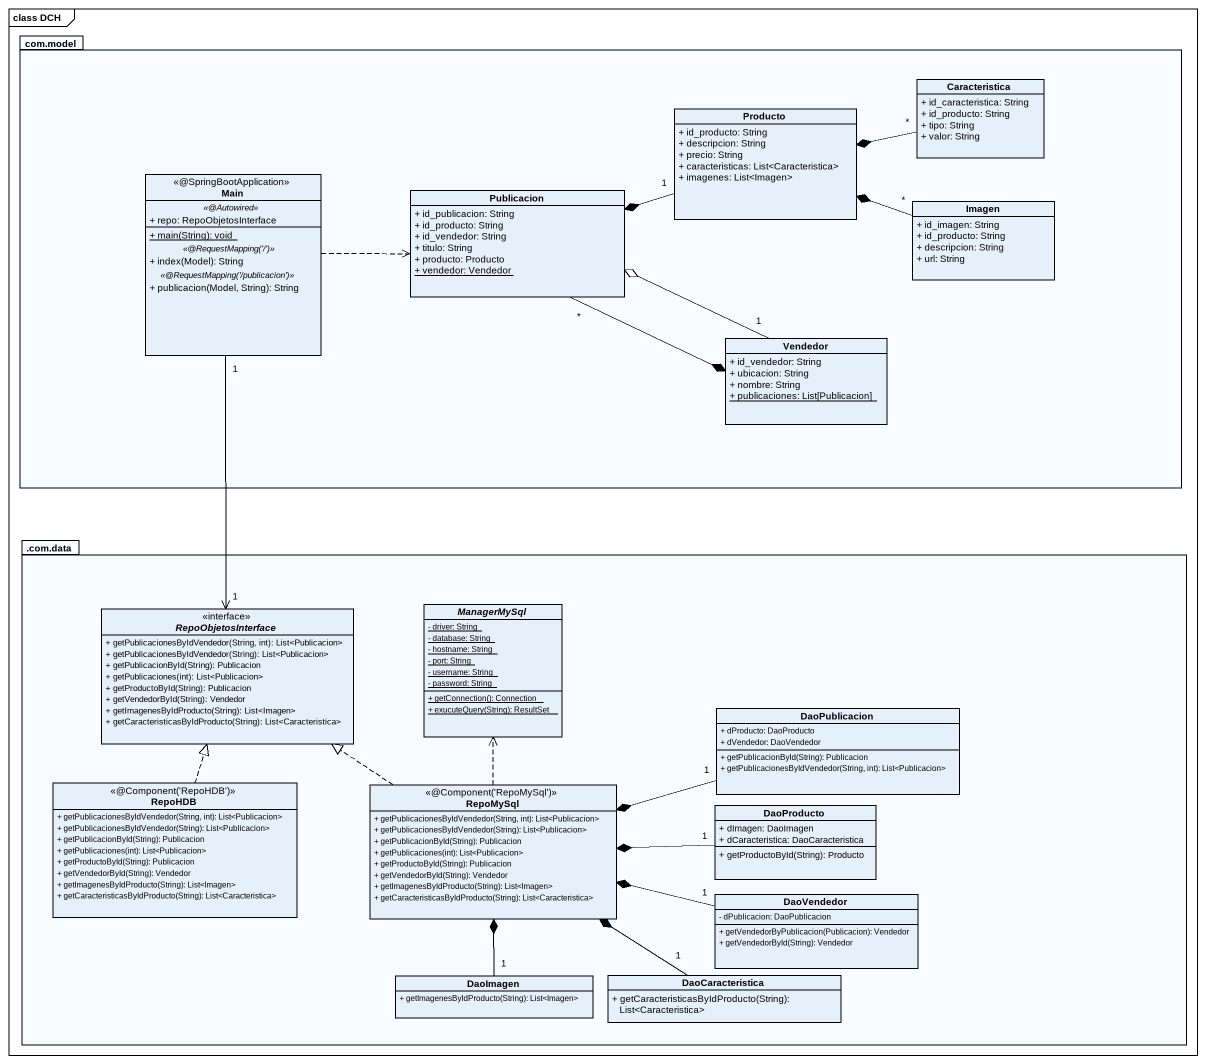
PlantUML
@startuml
mainframe class DCH
hide circle
hide empty members
skinparam classAttributeIconSize 0
package "com.model" as com_model {
  class Caracteristica {
    + id_caracteristica: String
    + id_producto: String
    + tipo: String
    + valor: String
  }
  class Producto {
    + id_producto: String
    + descripcion: String
    + precio: String
    + caracteristicas: List<Caracteristica>
    + imagenes: List<Imagen>
  }
  class Main <<@SpringBootApplication>> {
    .. <<@Autowired>> ..
    + repo: RepoObjetosInterface
    --
    {static} + main(String): void
    .. <<@RequestMapping('/')>> ..
    + index(Model): String
    .. <<@RequestMapping('/publicacion')>> ..
    + publicacion(Model, String): String
  }
  class Publicacion {
    + id_publicacion: String
    + id_producto: String
    + id_vendedor: String
    + titulo: String
    + producto: Producto
    {static} + vendedor: Vendedor
  }
  class Imagen {
    + id_imagen: String
    + id_producto: String
    + descripcion: String
    + url: String
  }
  class Vendedor {
    + id_vendedor: String
    + ubicacion: String
    + nombre: String
    {static} + publicaciones: List[Publicacion]
  }
}
package ".com.data" as com_data {
  interface RepoObjetosInterface {
    + getPublicacionesByIdVendedor(String, int): List<Publicacion>
    + getPublicacionesByIdVendedor(String): List<Publicacion>
    + getPublicacionById(String): Publicacion
    + getPublicaciones(int): List<Publicacion>
    + getProductoById(String): Publicacion
    + getVendedorById(String): Vendedor
    + getImagenesByIdProducto(String): List<Imagen>
    + getCaracteristicasByIdProducto(String): List<Caracteristica>
  }
  abstract class ManagerMySql {
    {static} - driver: String
    {static} - database: String
    {static} - hostname: String
    {static} - port: String
    {static} - username: String
    {static} - password: String
    {static} + getConnection(): Connection
    {static} + exucuteQuery(String): ResultSet
  }
  class DaoPublicacion {
    + dProducto: DaoProducto
    + dVendedor: DaoVendedor
    + getPublicacionById(String): Publicacion
    + getPublicacionesByIdVendedor(String, int): List<Publicacion>
  }
  class RepoHDB <<@Component('RepoHDB')>> {
    + getPublicacionesByIdVendedor(String, int): List<Publicacion>
    + getPublicacionesByIdVendedor(String): List<Publicacion>
    + getPublicacionById(String): Publicacion
    + getPublicaciones(int): List<Publicacion>
    + getProductoById(String): Publicacion
    + getVendedorById(String): Vendedor
    + getImagenesByIdProducto(String): List<Imagen>
    + getCaracteristicasByIdProducto(String): List<Caracteristica>
  }
  class RepoMySql <<@Component('RepoMySql')>> {
    + getPublicacionesByIdVendedor(String, int): List<Publicacion>
    + getPublicacionesByIdVendedor(String): List<Publicacion>
    + getPublicacionById(String): Publicacion
    + getPublicaciones(int): List<Publicacion>
    + getProductoById(String): Publicacion
    + getVendedorById(String): Vendedor
    + getImagenesByIdProducto(String): List<Imagen>
    + getCaracteristicasByIdProducto(String): List<Caracteristica>
  }
  class DaoProducto {
    + dImagen: DaoImagen
    + dCaracteristica: DaoCaracteristica
    + getProductoById(String): Producto
  }
  class DaoVendedor {
    - dPublicacion: DaoPublicacion
    + getVendedorByPublicacion(Publicacion): Vendedor
    + getVendedorById(String): Vendedor
  }
  class DaoImagen {
    + getImagenesByIdProducto(String): List<Imagen>
  }
  class DaoCaracteristica {
    + getCaracteristicasByIdProducto(String): List<Caracteristica>
  }
}
Caracteristica "*" -left-* Producto
Producto "1" -left-* Publicacion
Main .right.> Publicacion
Main "1" --> "1" RepoObjetosInterface
Publicacion "*" -right-* Vendedor
Imagen "*" -left-* Producto
Vendedor "1" -left-o Publicacion
DaoPublicacion "1" -left-* RepoMySql
RepoHDB .up.|> RepoObjetosInterface
RepoMySql .up.|> RepoObjetosInterface
RepoMySql .up.> ManagerMySql
DaoProducto "1" -left-* RepoMySql
DaoVendedor "1" -left-* RepoMySql
DaoImagen "1" -up-* RepoMySql
DaoCaracteristica "1" -up-* RepoMySql
@enduml
